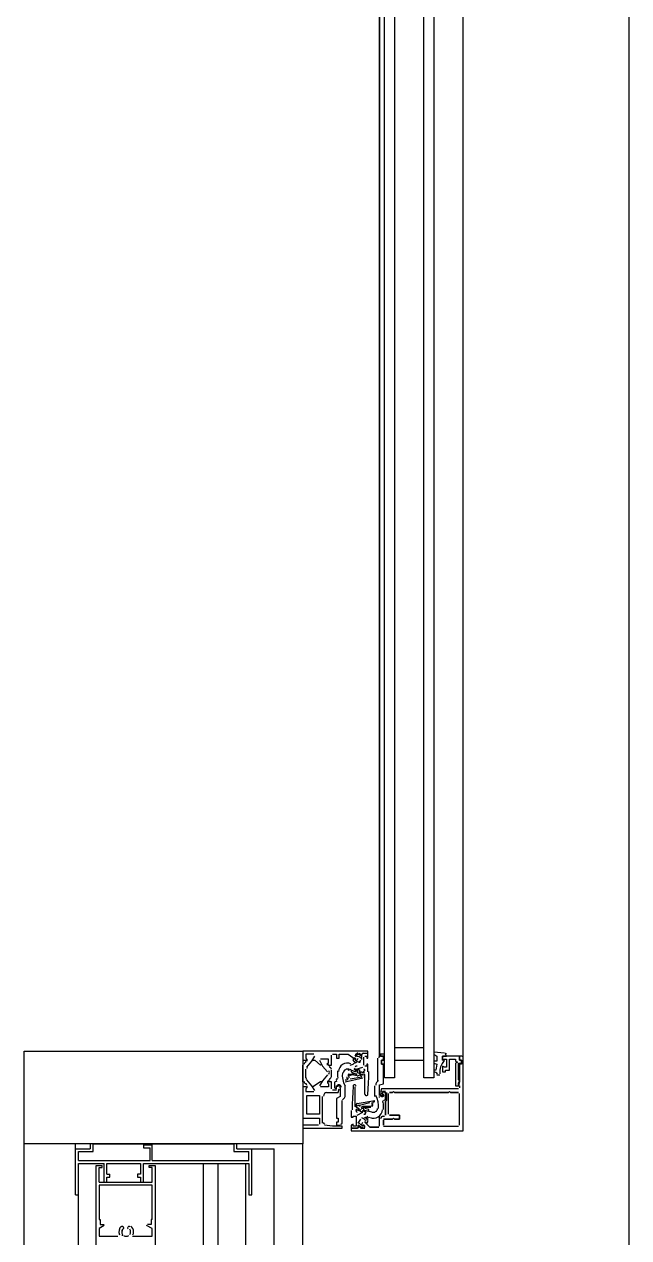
# Model space of a CAD drawing. Header units: millimetres. Extents: x 7649 to 34105, y 3983 to 25377.
# Drawn here: x 8282 to 8607, y 15760 to 16413 of the extents above; entities that cross this region are included whole.
import ezdxf

# ---------------------------------------------------------------- set-up
doc = ezdxf.new("R2010")
doc.units = ezdxf.units.MM

msp = doc.modelspace()

# ---------------------------------------------------------------- linework, layer by layer
at = {"layer": 'GEOMETRY', "color": 7}
for p, q in [((8606.71944, 19536.48056), (8606.71944, 14604.64722)), ((8472.84028, 17024.52639), (8472.84028, 15857.71389)), ((8472.84028, 15857.71389), (8472.84028, 17023.46806)), ((8517.81944, 15856.65556), (8517.81944, 17024.52639)), ((8480.77778, 15862.47639), (8496.65278, 15862.47639)), ((8466.49028, 15860.35972), (8431.56528, 15860.35972)), ((8431.56528, 15860.35972), (8431.56528, 15855.59722)), ((8431.56528, 15855.59722), (8433.15278, 15855.59722)), ((8433.03109, 15855.08103), (8433.25214, 15855.15637)), ((8437.38611, 15858.77222), (8433.15278, 15858.77222)), ((8433.15278, 15858.77222), (8433.15278, 15856.65556)), ((8433.15278, 15856.65556), (8433.68194, 15856.12639)), ((8433.15278, 15855.59722), (8433.68194, 15856.12639)), ((8433.25214, 15855.15637), (8433.43824, 15855.28954)), ((8433.43824, 15855.28954), (8433.57867, 15855.47022)), ((8433.57867, 15855.47022), (8433.66271, 15855.68812)), ((8433.68194, 15856.12639), (8433.68194, 15855.06806)), ((8433.68194, 15851.89306), (8436.32778, 15855.06806)), ((8436.32778, 15855.06806), (8437.91528, 15857.71389)), ((8436.85694, 15855.59722), (8437.91528, 15855.59722)), ((8437.91528, 15855.59722), (8441.09028, 15852.95139)), ((8440.56111, 15855.59722), (8442.14861, 15852.42222)), ((8445.32361, 15856.12639), (8441.09028, 15856.12639)), ((8445.32361, 15854.00972), (8445.32361, 15856.12639)), ((8446.91111, 15852.95139), (8446.91111, 15858.24306)), ((8447.44028, 15858.77222), (8449.55694, 15858.77222)), ((8449.55694, 15858.77222), (8449.55694, 15856.65556)), ((8449.55694, 15856.65556), (8451.14444, 15856.65556)), ((8451.14444, 15856.65556), (8451.14444, 15858.77222)), ((8451.14444, 15858.77222), (8455.90694, 15858.77222)), ((8455.90694, 15858.77222), (8459.61111, 15856.12639)), ((8458.41419, 15855.53862), (8458.83779, 15855.16767)), ((8458.56397, 15855.99509), (8458.5634, 15855.73239)), ((8458.5634, 15855.73239), (8458.64845, 15855.48384)), ((8458.65387, 15856.24944), (8458.56397, 15855.99509)), ((8458.64845, 15855.48384), (8458.8154, 15855.27194)), ((8458.82364, 15856.45909), (8458.65387, 15856.24944)), ((8459.04724, 15856.59697), (8458.82364, 15856.45909)), ((8458.83779, 15855.16767), (8459.27138, 15854.80865)), ((8459.30357, 15856.65447), (8459.04724, 15856.59697)), ((8459.27138, 15854.80865), (8459.71473, 15854.46173)), ((8459.5715, 15856.62301), (8459.30357, 15856.65447)), ((8459.47851, 15856.01225), (8459.91273, 15855.65103)), ((8459.81349, 15856.50377), (8459.5715, 15856.62301)), ((8459.61111, 15858.77222), (8461.72778, 15858.77222)), ((8460.14028, 15857.18472), (8459.61111, 15858.24306)), ((8459.99737, 15856.31616), (8459.81349, 15856.50377)), ((8459.91273, 15855.65103), (8460.35723, 15855.30273)), ((8460.1101, 15856.07888), (8459.99737, 15856.31616)), ((8460.13863, 15855.81062), (8460.1101, 15856.07888)), ((8460.19392, 15858.7947), (8460.14084, 15858.53742)), ((8460.14084, 15858.53742), (8460.17447, 15858.27689)), ((8460.17447, 15858.27689), (8460.29568, 15858.03588)), ((8460.33286, 15859.02594), (8460.19392, 15858.7947)), ((8460.29568, 15858.03588), (8460.49049, 15857.84927)), ((8460.54112, 15859.19742), (8460.33286, 15859.02594)), ((8460.35723, 15855.30273), (8460.81172, 15854.96757)), ((8460.49049, 15857.84927), (8460.72968, 15857.74064)), ((8460.78778, 15859.2878), (8460.54112, 15859.19742)), ((8460.66944, 15855.59722), (8461.19861, 15856.65556)), ((8460.72968, 15857.74064), (8460.99121, 15857.71587)), ((8461.05043, 15859.29289), (8460.78778, 15859.2878)), ((8460.81172, 15854.96757), (8461.27592, 15854.64578)), ((8461.36773, 15857.59438), (8460.89207, 15857.87146)), ((8461.57174, 15858.70229), (8460.97311, 15859.03358)), ((8460.99121, 15857.71587), (8461.25304, 15857.78082)), ((8461.30666, 15859.20849), (8461.05043, 15859.29289)), ((8461.8352, 15857.30392), (8461.36773, 15857.59438)), ((8462.15874, 15858.35119), (8461.57174, 15858.70229)), ((8461.71492, 15859.31063), (8462.0045, 15859.12325)), ((8461.72778, 15854.53889), (8462.78611, 15855.59722)), ((8462.29421, 15857.00026), (8461.8352, 15857.30392)), ((8462.0045, 15859.12325), (8462.2954, 15858.93791)), ((8462.73362, 15857.98058), (8462.15874, 15858.35119)), ((8462.74447, 15856.68358), (8462.29421, 15857.00026)), ((8462.2954, 15858.93791), (8462.5876, 15858.75463)), ((8462.41763, 15854.6622), (8462.64254, 15854.87733)), ((8462.5876, 15858.75463), (8462.88108, 15858.57341)), ((8463.2959, 15857.59077), (8462.73362, 15857.98058)), ((8462.78611, 15858.24306), (8463.84444, 15859.30139)), ((8463.19914, 15856.80472), (8462.98737, 15857.03365)), ((8463.17171, 15855.93567), (8463.29711, 15856.22121)), ((8463.30432, 15856.5224), (8463.19914, 15856.80472)), ((8463.29711, 15856.22121), (8463.30432, 15856.5224)), ((8463.37765, 15858.8166), (8463.31528, 15858.50764)), ((8463.31528, 15857.18472), (8463.31528, 15858.24306)), ((8463.54776, 15859.06891), (8463.37765, 15858.8166)), ((8463.80006, 15859.23901), (8463.54776, 15859.06891)), ((8464.10903, 15859.30139), (8463.80006, 15859.23901)), ((8463.84444, 15859.30139), (8466.49028, 15859.30139)), ((8463.84444, 15859.30139), (8466.49028, 15859.30139)), ((8464.37361, 15852.95139), (8464.37361, 15857.18472)), ((8464.90278, 15857.71389), (8465.96111, 15857.71389)), ((8465.96111, 15857.71389), (8465.96111, 15856.65556)), ((8465.96111, 15856.65556), (8466.49028, 15856.65556)), ((8466.49028, 15859.30139), (8466.49028, 15860.35972)), ((8466.49028, 15856.65556), (8466.49028, 15859.30139)), ((8471.78194, 15844.48472), (8471.78194, 15856.65556)), ((8472.37349, 15857.2291), (8472.31111, 15856.92014)), ((8472.54359, 15857.48141), (8472.37349, 15857.2291)), ((8472.7959, 15857.65151), (8472.54359, 15857.48141)), ((8473.10486, 15857.71389), (8472.7959, 15857.65151)), ((8474.95694, 15857.71389), (8472.84028, 15857.71389)), ((8475.48611, 15858.77222), (8473.36944, 15858.77222)), ((8473.36944, 15858.77222), (8473.36944, 15857.71389)), ((8473.36944, 15857.71389), (8474.95694, 15857.71389)), ((8474.95694, 15855.59722), (8473.89861, 15855.59722)), ((8473.89861, 15855.59722), (8473.89861, 15853.48056)), ((8473.89861, 15853.48056), (8473.89861, 15855.59722)), ((8473.89861, 15855.59722), (8474.95694, 15855.59722)), ((8474.95694, 15857.71389), (8474.95694, 15855.59722)), ((8474.95694, 15855.59722), (8474.95694, 15857.71389)), ((8475.48611, 15846.60139), (8475.48611, 15858.77222)), ((8480.77778, 15855.59722), (8496.65278, 15855.59722)), ((8507.76528, 15859.30139), (8501.94444, 15859.83056)), ((8501.94444, 15859.83056), (8501.94444, 15858.77222)), ((8501.94444, 15858.77222), (8503.53194, 15857.71389)), ((8503.53194, 15855.06806), (8501.94444, 15855.06806)), ((8501.94444, 15855.06806), (8501.94444, 15854.00972)), ((8503.53194, 15857.71389), (8503.53194, 15855.06806)), ((8507.59001, 15855.37899), (8506.35198, 15853.83631)), ((8506.70694, 15855.59722), (8506.70694, 15857.71389)), ((8506.70694, 15857.71389), (8508.82361, 15857.71389)), ((8515.70278, 15857.71389), (8506.70694, 15857.71389)), ((8506.70694, 15857.71389), (8506.70694, 15855.59722)), ((8507.23611, 15856.12639), (8506.70694, 15855.59722)), ((8506.70694, 15855.59722), (8507.76528, 15856.12639)), ((8507.76528, 15855.06806), (8507.23611, 15856.12639)), ((8507.76528, 15856.12639), (8508.82361, 15856.12639)), ((8508.2963, 15859.25535), (8508.09902, 15859.29837)), ((8508.82361, 15857.71389), (8508.29444, 15858.77222)), ((8508.47375, 15859.16567), (8508.2963, 15859.25535)), ((8508.62337, 15859.03472), (8508.47375, 15859.16567)), ((8508.73714, 15858.86791), (8508.62337, 15859.03472)), ((8508.82361, 15856.12639), (8508.82361, 15851.89306)), ((8510.41111, 15850.30556), (8510.41111, 15856.12639)), ((8510.41111, 15856.12639), (8513.58611, 15856.12639)), ((8513.58611, 15856.12639), (8513.58611, 15855.06806)), ((8513.58611, 15855.06806), (8514.64444, 15854.53889)), ((8515.70278, 15855.59722), (8515.70278, 15857.71389)), ((8516.76111, 15857.71389), (8515.70278, 15857.71389)), ((8515.70278, 15857.71389), (8515.70278, 15855.59722)), ((8516.76111, 15855.59722), (8515.70278, 15855.59722)), ((8515.70278, 15855.59722), (8516.76111, 15855.59722)), ((8516.76111, 15854.00972), (8516.76111, 15855.59722)), ((8516.76111, 15855.59722), (8516.76111, 15853.48056)), ((8517.33466, 15857.65151), (8517.02569, 15857.71389)), ((8517.58696, 15857.48141), (8517.33466, 15857.65151)), ((8517.75707, 15857.2291), (8517.58696, 15857.48141)), ((8517.81944, 15856.92014), (8517.75707, 15857.2291)), ((8517.81944, 15817.49722), (8517.81944, 15856.65556)), ((8431.56528, 15843.95556), (8431.56528, 15852.95139)), ((8432.17558, 15853.67261), (8432.09444, 15853.21597)), ((8432.4012, 15854.06304), (8432.17558, 15853.67261)), ((8432.74463, 15854.35526), (8432.4012, 15854.06304)), ((8433.1792, 15854.51728), (8432.74463, 15854.35526)), ((8433.15278, 15846.07222), (8433.15278, 15850.83472)), ((8433.70219, 15851.32989), (8433.68194, 15851.09931)), ((8433.76173, 15851.55178), (8433.70219, 15851.32989)), ((8433.85876, 15851.76003), (8433.76173, 15851.55178)), ((8433.99146, 15851.94968), (8433.85876, 15851.76003)), ((8441.09028, 15852.95139), (8441.61944, 15853.48056)), ((8442.14861, 15852.42222), (8444.79444, 15849.24722)), ((8444.79444, 15854.00972), (8445.32361, 15852.95139)), ((8444.79444, 15852.95139), (8444.79444, 15854.00972)), ((8444.79444, 15854.00972), (8445.32361, 15854.00972)), ((8445.32361, 15852.95139), (8446.91111, 15852.95139)), ((8445.32791, 15853.13348), (8445.39564, 15852.88543)), ((8445.39564, 15852.88543), (8445.53494, 15852.67669)), ((8445.53494, 15852.67669), (8445.73236, 15852.52178)), ((8445.7754, 15849.42895), (8445.54326, 15849.83302)), ((8445.54326, 15848.13226), (8445.7754, 15848.53633)), ((8445.73236, 15852.52178), (8445.97447, 15852.43519)), ((8445.85278, 15848.98264), (8445.7754, 15849.42895)), ((8445.7754, 15848.53633), (8445.85278, 15848.98264)), ((8446.26092, 15851.70943), (8445.82635, 15851.87144)), ((8446.60436, 15851.41721), (8446.26092, 15851.70943)), ((8446.82998, 15851.02678), (8446.60436, 15851.41721)), ((8446.91111, 15850.57014), (8446.82998, 15851.02678)), ((8446.91111, 15846.60139), (8446.91111, 15850.30556)), ((8450.15209, 15849.86261), (8450.09246, 15848.89101)), ((8450.09246, 15848.89101), (8450.0956, 15847.9186)), ((8450.87569, 15850.57979), (8450.63727, 15849.45235)), ((8451.35704, 15851.61086), (8450.87569, 15850.57979)), ((8452.05787, 15852.50733), (8451.35704, 15851.61086)), ((8452.95472, 15853.23095), (8452.05787, 15852.50733)), ((8452.81238, 15848.71375), (8452.74271, 15846.91156)), ((8453.99274, 15853.73141), (8452.95472, 15853.23095)), ((8453.40382, 15849.26551), (8453.27877, 15848.74292)), ((8453.63933, 15849.7412), (8453.40382, 15849.26551)), ((8453.97433, 15850.15292), (8453.63933, 15849.7412)), ((8454.39785, 15850.48363), (8453.97433, 15850.15292)), ((8455.103, 15853.9807), (8453.99274, 15853.73141)), ((8454.88472, 15850.711), (8454.39785, 15850.48363)), ((8455.40362, 15850.82272), (8454.88472, 15850.711)), ((8456.24088, 15853.97402), (8455.103, 15853.9807)), ((8455.93438, 15850.81677), (8455.40362, 15850.82272)), ((8455.90694, 15850.30556), (8457.49444, 15850.83472)), ((8456.45682, 15850.69111), (8455.93438, 15850.81677)), ((8457.36178, 15853.70653), (8456.24088, 15853.97402)), ((8456.96528, 15852.95139), (8458.55278, 15853.48056)), ((8459.61111, 15849.24722), (8457.49444, 15850.30556)), ((8457.49444, 15850.30556), (8457.49444, 15849.24722)), ((8457.49444, 15849.24722), (8459.61111, 15848.18889)), ((8458.98543, 15853.7949), (8458.59577, 15853.50639)), ((8459.40265, 15854.03915), (8458.98543, 15853.7949)), ((8459.08194, 15850.83472), (8459.61111, 15851.36389)), ((8459.61111, 15851.36389), (8459.08194, 15850.83472)), ((8460.14028, 15850.30556), (8459.08194, 15850.83472)), ((8459.08194, 15850.83472), (8460.14028, 15850.30556)), ((8459.84366, 15854.23721), (8459.40265, 15854.03915)), ((8459.42321, 15848.26868), (8459.69622, 15848.20111)), ((8459.61111, 15849.24722), (8460.14028, 15850.30556)), ((8460.14028, 15850.30556), (8459.61111, 15849.24722)), ((8459.82327, 15852.16895), (8459.65898, 15851.89996)), ((8459.71473, 15854.46173), (8460.16759, 15854.12714)), ((8460.06942, 15852.34786), (8459.82327, 15852.16895)), ((8460.30474, 15854.38715), (8459.84366, 15854.23721)), ((8459.97428, 15848.19257), (8460.24798, 15848.24234)), ((8460.36468, 15852.42141), (8460.06942, 15852.34786)), ((8460.14028, 15850.83472), (8463.84444, 15851.89306)), ((8460.24798, 15848.24234), (8460.50791, 15848.34973)), ((8460.67635, 15852.37435), (8460.36468, 15852.42141)), ((8460.66944, 15849.77639), (8461.19861, 15850.83472)), ((8460.71732, 15849.78329), (8460.67026, 15849.47163)), ((8460.67026, 15849.47163), (8460.74381, 15849.17636)), ((8460.74381, 15849.17636), (8460.92271, 15848.93022)), ((8460.92271, 15848.93022), (8461.19171, 15848.76593)), ((8461.19171, 15848.76593), (8461.50337, 15848.71887)), ((8461.19861, 15850.83472), (8462.25694, 15850.30556)), ((8461.50337, 15848.71887), (8461.79864, 15848.79242)), ((8461.54973, 15854.67376), (8461.83702, 15854.55404)), ((8462.25694, 15850.30556), (8461.72778, 15849.24722)), ((8461.79864, 15848.79242), (8462.04478, 15848.97132)), ((8461.83702, 15854.55404), (8462.13772, 15854.55231)), ((8462.04478, 15848.97132), (8462.20907, 15849.24032)), ((8462.13772, 15854.55231), (8462.41763, 15854.6622)), ((8462.78611, 15849.24722), (8462.25694, 15848.18889)), ((8462.25694, 15848.18889), (8462.78611, 15849.24722)), ((8464.37361, 15848.71806), (8462.78611, 15849.24722)), ((8462.78611, 15849.24722), (8464.37361, 15848.71806)), ((8464.37361, 15849.77639), (8464.37361, 15848.71806)), ((8464.37361, 15848.71806), (8464.37361, 15849.77639)), ((8464.64951, 15850.62256), (8464.38052, 15850.78685)), ((8464.82841, 15850.37642), (8464.64951, 15850.62256)), ((8464.90197, 15850.08115), (8464.82841, 15850.37642)), ((8464.8549, 15849.76948), (8464.90197, 15850.08115)), ((8465.96111, 15852.42222), (8464.90278, 15852.42222)), ((8466.49028, 15853.48056), (8465.96111, 15853.48056)), ((8465.96111, 15853.48056), (8465.96111, 15852.42222)), ((8466.49028, 15849.24722), (8466.49028, 15853.48056)), ((8466.98272, 15846.39803), (8467.01944, 15849.51181)), ((8473.89861, 15853.48056), (8474.95694, 15853.48056)), ((8474.95694, 15853.48056), (8473.89861, 15853.48056)), ((8474.95694, 15853.48056), (8474.95694, 15846.60139)), ((8474.95694, 15842.89722), (8474.95694, 15853.48056)), ((8501.94444, 15854.00972), (8503.53194, 15853.48056)), ((8503.00278, 15850.30556), (8501.94444, 15850.30556)), ((8501.94444, 15850.30556), (8501.94444, 15848.71806)), ((8502.56718, 15849.10868), (8501.99677, 15849.22992)), ((8503.09701, 15848.8789), (8502.56718, 15849.10868)), ((8503.53194, 15853.48056), (8503.00278, 15850.30556)), ((8503.57104, 15848.54905), (8503.09701, 15848.8789)), ((8503.97411, 15848.12761), (8503.57104, 15848.54905)), ((8505.52801, 15852.06822), (8505.14464, 15850.1556)), ((8505.14464, 15850.1556), (8505.2284, 15848.17934)), ((8506.35198, 15853.83631), (8505.52801, 15852.06822)), ((8507.76528, 15851.89306), (8506.70694, 15852.42222)), ((8506.70694, 15852.42222), (8506.70694, 15849.24722)), ((8506.70694, 15849.24722), (8508.29444, 15849.24722)), ((8508.82361, 15851.89306), (8507.76528, 15851.89306)), ((8508.29444, 15849.24722), (8508.29444, 15850.30556)), ((8508.29444, 15850.30556), (8510.41111, 15850.30556)), ((8514.64444, 15854.53889), (8513.58611, 15854.00972)), ((8513.58611, 15854.00972), (8513.58611, 15841.83889)), ((8515.17361, 15845.01389), (8515.17361, 15854.00972)), ((8515.17361, 15854.00972), (8516.76111, 15854.00972)), ((8516.76111, 15853.48056), (8515.70278, 15853.48056)), ((8515.70278, 15853.48056), (8515.70278, 15843.95556)), ((8432.09444, 15844.22014), (8432.17558, 15843.7635)), ((8432.17558, 15843.7635), (8432.4012, 15843.37307)), ((8432.4012, 15843.37307), (8432.74463, 15843.08085)), ((8432.74463, 15843.08085), (8433.1792, 15842.91883)), ((8433.24566, 15842.8122), (8433.03109, 15842.88425)), ((8433.15278, 15846.33681), (8433.18112, 15846.01399)), ((8433.18112, 15846.01399), (8433.26448, 15845.70334)), ((8433.42797, 15842.68543), (8433.24566, 15842.8122)), ((8433.26448, 15845.70334), (8433.40032, 15845.41179)), ((8433.40032, 15845.41179), (8433.58611, 15845.14628)), ((8433.56808, 15842.51315), (8433.42797, 15842.68543)), ((8433.65604, 15842.30459), (8433.56808, 15842.51315)), ((8436.32778, 15841.83889), (8433.68194, 15845.01389)), ((8433.68194, 15841.83889), (8433.68194, 15840.78056)), ((8437.91528, 15839.19306), (8436.32778, 15841.83889)), ((8441.09028, 15843.95556), (8436.85694, 15841.30972)), ((8442.14861, 15844.48472), (8440.56111, 15841.83889)), ((8441.61944, 15843.95556), (8441.09028, 15843.95556)), ((8444.79444, 15847.65972), (8442.14861, 15844.48472)), ((8444.79444, 15844.48472), (8444.79444, 15843.42639)), ((8445.32361, 15843.95556), (8444.79444, 15843.42639)), ((8444.79444, 15843.42639), (8445.32361, 15842.89722)), ((8446.91111, 15843.95556), (8445.32361, 15843.95556)), ((8445.32361, 15842.89722), (8445.32361, 15841.30972)), ((8445.40281, 15844.56588), (8445.33059, 15844.32515)), ((8445.5427, 15844.76768), (8445.40281, 15844.56588)), ((8445.7375, 15844.91716), (8445.5427, 15844.76768)), ((8445.97447, 15845.00092), (8445.7375, 15844.91716)), ((8445.82635, 15845.56467), (8446.26092, 15845.72668)), ((8446.26092, 15845.72668), (8446.60436, 15846.0189)), ((8446.60436, 15846.0189), (8446.82998, 15846.40933)), ((8446.82998, 15846.40933), (8446.91111, 15846.86597)), ((8446.91111, 15840.25139), (8446.91111, 15843.95556)), ((8448.49861, 15843.95556), (8448.49861, 15840.78056)), ((8448.93255, 15843.8804), (8448.6823, 15843.69117)), ((8449.19843, 15844.04573), (8448.93255, 15843.8804)), ((8449.47825, 15844.18619), (8449.19843, 15844.04573)), ((8449.77029, 15844.30084), (8449.47825, 15844.18619)), ((8449.54841, 15845.05632), (8449.79479, 15845.19301)), ((8449.55694, 15840.25139), (8449.55694, 15841.83889)), ((8449.79479, 15845.19301), (8449.97361, 15845.40029)), ((8450.0915, 15842.1076), (8449.79746, 15841.80574)), ((8449.97361, 15845.40029), (8450.07158, 15845.65592)), ((8450.07158, 15845.65592), (8450.0754, 15845.93764)), ((8450.4562, 15842.29838), (8450.0915, 15842.1076)), ((8450.0956, 15847.9186), (8450.1614, 15846.94842)), ((8450.1614, 15846.94842), (8450.28975, 15845.98349)), ((8450.41312, 15841.68716), (8450.2445, 15841.52097)), ((8450.62321, 15841.7963), (8450.41312, 15841.68716)), ((8450.86185, 15842.36802), (8450.4562, 15842.29838)), ((8450.86142, 15841.83868), (8450.62321, 15841.7963)), ((8451.10134, 15841.80741), (8450.86142, 15841.83868)), ((8451.27873, 15842.30649), (8450.86185, 15842.36802)), ((8451.31628, 15841.70815), (8451.10134, 15841.80741)), ((8451.65519, 15842.11715), (8451.27873, 15842.30649)), ((8451.49244, 15841.54997), (8451.31628, 15841.70815)), ((8451.94705, 15841.82695), (8451.65519, 15842.11715)), ((8452.13576, 15841.46117), (8451.94705, 15841.82695)), ((8452.74271, 15846.91156), (8452.97007, 15845.13468)), ((8452.97007, 15845.13468), (8453.48673, 15843.41943)), ((8453.48673, 15843.41943), (8454.28493, 15841.80214)), ((8454.31944, 15843.95556), (8463.84444, 15846.07222)), ((8454.31944, 15845.01389), (8455.37778, 15845.01389)), ((8454.31944, 15836.54722), (8454.31944, 15841.83889)), ((8455.27804, 15845.03119), (8455.56731, 15845.15638)), ((8455.37778, 15845.54306), (8455.37778, 15846.60139)), ((8455.56731, 15845.15638), (8455.77878, 15845.37517)), ((8455.77878, 15845.37517), (8455.89279, 15845.6573)), ((8455.89279, 15845.6573), (8455.88964, 15845.97248)), ((8455.92311, 15847.55452), (8455.90694, 15847.3932)), ((8455.90694, 15847.3932), (8455.92425, 15847.2303)), ((8455.97172, 15847.7092), (8455.92311, 15847.55452)), ((8456.05171, 15847.85215), (8455.97172, 15847.7092)), ((8456.15935, 15847.97565), (8456.05171, 15847.85215)), ((8456.2886, 15848.07353), (8456.15935, 15847.97565)), ((8456.33598, 15846.72281), (8456.19002, 15846.91136)), ((8456.43504, 15848.14312), (8456.2886, 15848.07353)), ((8456.41823, 15846.50433), (8456.33598, 15846.72281)), ((8456.37828, 15846.03939), (8456.43345, 15846.27136)), ((8456.43345, 15846.27136), (8456.41823, 15846.50433)), ((8456.59425, 15848.18172), (8456.43504, 15848.14312)), ((8458.55278, 15848.18889), (8456.43611, 15847.65972)), ((8458.02361, 15847.65972), (8456.43611, 15847.13056)), ((8456.96528, 15845.54306), (8463.31528, 15846.60139)), ((8460.66944, 15847.13056), (8458.02361, 15847.65972)), ((8459.61111, 15848.18889), (8458.55278, 15848.18889)), ((8458.64312, 15841.94245), (8458.55635, 15841.64953)), ((8458.8266, 15842.17407), (8458.64312, 15841.94245)), ((8459.08192, 15842.32283), (8458.8266, 15842.17407)), ((8459.38418, 15842.36716), (8459.08192, 15842.32283)), ((8459.68089, 15842.29438), (8459.38418, 15842.36716)), ((8460.66944, 15847.65972), (8459.61111, 15848.18889)), ((8459.92095, 15842.1221), (8459.68089, 15842.29438)), ((8459.69622, 15848.20111), (8459.97428, 15848.19257)), ((8460.08166, 15841.87413), (8459.92095, 15842.1221)), ((8460.14028, 15841.57431), (8460.08166, 15841.87413)), ((8460.70473, 15847.14951), (8461.07662, 15847.22727)), ((8461.07662, 15847.22727), (8461.42927, 15847.36217)), ((8461.42927, 15847.36217), (8461.75616, 15847.5511)), ((8461.75616, 15847.5511), (8462.05079, 15847.79098)), ((8462.25694, 15848.18889), (8464.37361, 15847.65972)), ((8462.25694, 15847.65972), (8463.84444, 15848.18889)), ((8462.30479, 15847.65289), (8462.38659, 15847.48955)), ((8462.38659, 15847.48955), (8462.50189, 15847.35085)), ((8462.50189, 15847.35085), (8462.64551, 15847.24175)), ((8462.64551, 15847.24175), (8462.81228, 15847.16721)), ((8462.81228, 15847.16721), (8462.99168, 15847.13274)), ((8462.99168, 15847.13274), (8463.1719, 15847.13986)), ((8463.1719, 15847.13986), (8463.34587, 15847.18747)), ((8463.34587, 15847.18747), (8463.5065, 15847.27447)), ((8464.27387, 15846.61869), (8464.5145, 15846.71269)), ((8464.5944, 15848.02325), (8464.38052, 15848.14102)), ((8464.60569, 15848.01438), (8464.38052, 15848.14102)), ((8464.5145, 15846.71269), (8464.70798, 15846.87428)), ((8464.75923, 15847.85041), (8464.5944, 15848.02325)), ((8464.77475, 15847.8274), (8464.60569, 15848.01438)), ((8464.70798, 15846.87428), (8464.84115, 15847.08832)), ((8464.86527, 15847.63641), (8464.75923, 15847.85041)), ((8464.87678, 15847.59689), (8464.77475, 15847.8274)), ((8464.84115, 15847.08832), (8464.90084, 15847.33967)), ((8464.90278, 15847.39514), (8464.86527, 15847.63641)), ((8464.90084, 15847.33967), (8464.87678, 15847.59689)), ((8464.90278, 15837.07639), (8464.90278, 15847.13056)), ((8466.68912, 15840.17825), (8466.87259, 15843.28641)), ((8466.87259, 15843.28641), (8466.98272, 15846.39803)), ((8470.19444, 15836.01806), (8470.19444, 15841.83889)), ((8470.8281, 15842.8766), (8470.72361, 15842.10347)), ((8471.12755, 15843.5827), (8470.8281, 15842.8766)), ((8471.60094, 15844.18615), (8471.12755, 15843.5827)), ((8472.22725, 15844.65131), (8471.60094, 15844.18615)), ((8472.84028, 15842.36806), (8474.95694, 15842.89722)), ((8472.84028, 15837.07639), (8472.84028, 15842.36806)), ((8472.84028, 15836.54722), (8472.84028, 15842.36806)), ((8474.95694, 15846.60139), (8475.48611, 15846.60139)), ((8503.53194, 15847.65972), (8505.11944, 15847.65972)), ((8513.58611, 15841.83889), (8515.17361, 15841.83889)), ((8515.70278, 15844.48472), (8515.17361, 15845.01389)), ((8515.17361, 15843.42639), (8515.70278, 15844.48472)), ((8515.70278, 15843.95556), (8515.17361, 15841.83889)), ((8515.17361, 15841.83889), (8515.17361, 15843.42639)), ((8515.17361, 15841.83889), (8515.70278, 15841.83889)), ((8515.70278, 15841.83889), (8515.70278, 15840.78056)), ((8433.15278, 15841.30972), (8431.56528, 15841.30972)), ((8431.56528, 15841.30972), (8431.56528, 15824.37639)), ((8433.68194, 15840.78056), (8433.15278, 15841.30972)), ((8433.68194, 15840.78056), (8433.15278, 15840.25139)), ((8433.15278, 15840.25139), (8433.15278, 15838.66389)), ((8433.15278, 15838.66389), (8437.38611, 15838.66389)), ((8445.32361, 15841.30972), (8441.09028, 15841.30972)), ((8442.14861, 15821.73056), (8442.14861, 15836.01806)), ((8442.82332, 15837.00355), (8442.67778, 15836.28264)), ((8443.22024, 15837.59226), (8442.82332, 15837.00355)), ((8443.80895, 15837.98918), (8443.22024, 15837.59226)), ((8444.52986, 15838.13472), (8443.80895, 15837.98918)), ((8444.26528, 15838.13472), (8450.61528, 15838.13472)), ((8447.44028, 15839.72222), (8449.55694, 15839.72222)), ((8448.49861, 15840.78056), (8449.55694, 15840.25139)), ((8451.67361, 15836.01806), (8449.55694, 15834.95972)), ((8450.2445, 15841.52097), (8450.13071, 15841.30745)), ((8450.61528, 15838.13472), (8451.14444, 15840.25139)), ((8451.41701, 15840.46075), (8451.56814, 15840.6497)), ((8451.61602, 15841.34196), (8451.49244, 15841.54997)), ((8451.56814, 15840.6497), (8451.65411, 15840.87029)), ((8451.67129, 15841.10641), (8451.61602, 15841.34196)), ((8451.65411, 15840.87029), (8451.67129, 15841.10641)), ((8451.67361, 15840.78056), (8451.67361, 15836.01806)), ((8452.20278, 15841.04514), (8452.13576, 15841.46117)), ((8453.44211, 15834.72913), (8453.9155, 15835.33258)), ((8453.9155, 15835.33258), (8454.21495, 15836.03868)), ((8454.21495, 15836.03868), (8454.31944, 15836.81181)), ((8458.35798, 15838.26467), (8458.17226, 15835.13763)), ((8458.61788, 15841.38686), (8458.35798, 15838.26467)), ((8459.61111, 15830.72639), (8459.61111, 15841.30972)), ((8464.90278, 15837.34097), (8464.96142, 15837.0411)), ((8464.96142, 15837.0411), (8465.12218, 15836.7931)), ((8465.12218, 15836.7931), (8465.36232, 15836.62082)), ((8465.36232, 15836.62082), (8465.6591, 15836.54811)), ((8465.6591, 15836.54811), (8465.96141, 15836.59254)), ((8465.96141, 15836.59254), (8466.21671, 15836.74143)), ((8466.21671, 15836.74143), (8466.40012, 15836.97318)), ((8466.40012, 15836.97318), (8466.48675, 15837.2662)), ((8466.43236, 15837.07486), (8466.68912, 15840.17825)), ((8471.55633, 15834.96668), (8470.75812, 15836.58397)), ((8472.84028, 15837.34097), (8472.9073, 15836.92494)), ((8472.84028, 15835.48889), (8472.84028, 15836.01806)), ((8472.9073, 15836.92494), (8473.09601, 15836.55917)), ((8473.09601, 15836.55917), (8473.38786, 15836.26896)), ((8473.89861, 15840.25139), (8473.36944, 15838.13472)), ((8473.39289, 15837.53245), (8473.37259, 15837.26938)), ((8473.37259, 15837.26938), (8473.44283, 15837.00762)), ((8473.38786, 15836.26896), (8473.76433, 15836.07962)), ((8473.49813, 15837.7744), (8473.39289, 15837.53245)), ((8473.44283, 15837.00762), (8473.5969, 15836.78466)), ((8473.68275, 15837.97281), (8473.49813, 15837.7744)), ((8473.5969, 15836.78466), (8473.81057, 15836.62985)), ((8473.76433, 15836.07962), (8474.18121, 15836.01809)), ((8473.81057, 15836.62985), (8474.06313, 15836.55347)), ((8515.17361, 15840.25139), (8473.89861, 15840.25139)), ((8474.06313, 15836.55347), (8474.33386, 15836.56579)), ((8474.18121, 15836.01809), (8474.58686, 15836.08773)), ((8474.33386, 15836.56579), (8474.58474, 15836.66831)), ((8476.01528, 15838.66389), (8474.42778, 15838.66389)), ((8474.42778, 15838.66389), (8476.01528, 15838.13472)), ((8474.42778, 15837.07639), (8474.42778, 15838.66389)), ((8474.42778, 15838.66389), (8476.01528, 15838.66389)), ((8476.01528, 15838.13472), (8474.42778, 15838.66389)), ((8474.42778, 15838.66389), (8474.42778, 15836.54722)), ((8474.58474, 15836.66831), (8474.78186, 15836.84369)), ((8474.58686, 15836.08773), (8474.95156, 15836.27851)), ((8474.78186, 15836.84369), (8474.91076, 15837.07392)), ((8474.91076, 15837.07392), (8474.95694, 15837.34097)), ((8474.95156, 15836.27851), (8475.24559, 15836.58037)), ((8476.01528, 15834.43056), (8476.01528, 15838.13472)), ((8476.01528, 15834.43056), (8476.01528, 15838.13472)), ((8476.54444, 15833.90139), (8476.54444, 15838.13472)), ((8476.54444, 15838.13472), (8476.54444, 15833.90139)), ((8477.60278, 15826.49306), (8477.60278, 15837.60556)), ((8477.60278, 15826.49306), (8477.60278, 15837.60556)), ((8479.71944, 15838.13472), (8478.13194, 15838.13472)), ((8478.13194, 15838.13472), (8479.71944, 15838.13472)), ((8480.24861, 15838.66389), (8479.71944, 15838.13472)), ((8479.71944, 15838.13472), (8480.24861, 15838.66389)), ((8480.77778, 15838.13472), (8480.24861, 15838.66389)), ((8480.24861, 15838.66389), (8480.77778, 15838.13472)), ((8509.88194, 15838.13472), (8480.77778, 15838.13472)), ((8480.77778, 15838.13472), (8509.88194, 15838.13472)), ((8510.41111, 15838.66389), (8509.88194, 15838.13472)), ((8509.88194, 15838.13472), (8510.41111, 15838.66389)), ((8510.94028, 15838.13472), (8510.41111, 15838.66389)), ((8510.41111, 15838.66389), (8510.94028, 15838.13472)), ((8515.17361, 15838.13472), (8510.94028, 15838.13472)), ((8510.94028, 15838.13472), (8515.17361, 15838.13472)), ((8515.70278, 15820.67222), (8515.70278, 15837.60556)), ((8515.70278, 15820.67222), (8515.70278, 15837.60556)), ((8449.55694, 15834.95972), (8449.55694, 15824.37639)), ((8452.73194, 15821.73056), (8452.73194, 15833.90139)), ((8452.81581, 15834.26396), (8453.44211, 15834.72913)), ((8458.06078, 15832.00707), (8458.02361, 15828.87431)), ((8458.17226, 15835.13763), (8458.06078, 15832.00707)), ((8461.72778, 15829.66806), (8459.61111, 15830.72639)), ((8460.14028, 15830.19722), (8461.72778, 15829.66806)), ((8461.72778, 15828.60972), (8460.14028, 15829.13889)), ((8460.14028, 15829.13889), (8460.14028, 15828.60972)), ((8460.14028, 15828.60972), (8460.14028, 15829.13889)), ((8460.14028, 15829.13889), (8461.72778, 15828.60972)), ((8460.20191, 15831.82696), (8460.14222, 15831.57561)), ((8460.14222, 15831.57561), (8460.16628, 15831.31839)), ((8460.16628, 15831.31839), (8460.2683, 15831.08788)), ((8460.33507, 15832.041), (8460.20191, 15831.82696)), ((8460.2683, 15831.08788), (8460.43736, 15830.90089)), ((8460.52855, 15832.20258), (8460.33507, 15832.041)), ((8460.43736, 15830.90089), (8460.66254, 15830.77426)), ((8460.76919, 15832.29659), (8460.52855, 15832.20258)), ((8460.66944, 15832.31389), (8470.19444, 15833.90139)), ((8461.08407, 15831.15918), (8460.91411, 15831.03499)), ((8461.27729, 15831.23348), (8461.08407, 15831.15918)), ((8461.19861, 15831.25556), (8467.54861, 15832.84306)), ((8461.48315, 15831.25532), (8461.27729, 15831.23348)), ((8461.69102, 15831.22215), (8461.48315, 15831.25532)), ((8461.88288, 15831.13555), (8461.69102, 15831.22215)), ((8461.72778, 15829.66806), (8461.72778, 15828.60972)), ((8461.72778, 15828.60972), (8461.72778, 15829.66806)), ((8462.04281, 15831.00411), (8461.88288, 15831.13555)), ((8462.16334, 15830.8358), (8462.04281, 15831.00411)), ((8462.237, 15830.63861), (8462.16334, 15830.8358)), ((8462.25694, 15828.08056), (8462.78611, 15829.13889)), ((8463.84444, 15830.72639), (8462.78611, 15830.19722)), ((8462.99827, 15829.41479), (8462.83398, 15829.14579)), ((8463.24442, 15829.59369), (8462.99827, 15829.41479)), ((8463.53968, 15829.66724), (8463.24442, 15829.59369)), ((8463.85135, 15829.62018), (8463.53968, 15829.66724)), ((8465.96111, 15830.72639), (8463.84444, 15830.72639)), ((8464.90278, 15830.19722), (8463.84444, 15830.19722)), ((8464.12034, 15829.45589), (8463.85135, 15829.62018)), ((8464.29925, 15829.20975), (8464.12034, 15829.45589)), ((8464.33107, 15830.13541), (8464.15872, 15830.03604)), ((8464.3728, 15828.91448), (8464.29925, 15829.20975)), ((8464.32574, 15828.60282), (8464.3728, 15828.91448)), ((8464.51977, 15830.18834), (8464.33107, 15830.13541)), ((8464.71569, 15830.19344), (8464.51977, 15830.18834)), ((8464.90968, 15830.14935), (8464.71569, 15830.19344)), ((8465.96111, 15830.19722), (8464.90278, 15830.19722)), ((8467.01944, 15829.13889), (8464.90278, 15829.66806)), ((8468.07778, 15830.72639), (8465.96111, 15830.72639)), ((8468.07778, 15830.19722), (8465.96111, 15830.19722)), ((8467.01944, 15828.08056), (8467.01944, 15829.13889)), ((8468.44881, 15830.73356), (8468.60801, 15830.77216)), ((8468.60694, 15831.25556), (8469.13611, 15832.31389)), ((8468.60801, 15830.77216), (8468.75445, 15830.84175)), ((8468.67467, 15832.8993), (8468.6107, 15832.65614)), ((8468.6107, 15832.65614), (8468.62483, 15832.41091)), ((8468.62483, 15832.41091), (8468.71316, 15832.18171)), ((8468.71316, 15832.18171), (8468.87177, 15831.98663)), ((8468.75445, 15830.84175), (8468.88371, 15830.93963)), ((8468.88371, 15830.93963), (8468.99134, 15831.06312)), ((8468.99134, 15831.06312), (8469.07134, 15831.20608)), ((8469.07134, 15831.20608), (8469.11994, 15831.36075)), ((8469.13611, 15831.52208), (8469.11881, 15831.68498)), ((8469.11994, 15831.36075), (8469.13611, 15831.52208)), ((8469.13611, 15833.37222), (8470.19444, 15833.37222)), ((8469.26427, 15833.01094), (8469.15027, 15832.72881)), ((8469.15027, 15832.72881), (8469.15341, 15832.41363)), ((8469.47575, 15833.22974), (8469.26427, 15833.01094)), ((8469.76502, 15833.35492), (8469.47575, 15833.22974)), ((8471.06872, 15828.23319), (8471.40372, 15828.64491)), ((8471.40372, 15828.64491), (8471.63923, 15829.1206)), ((8472.07298, 15833.25143), (8471.55633, 15834.96668)), ((8471.63923, 15829.1206), (8471.76429, 15829.64319)), ((8472.30034, 15831.47455), (8472.07298, 15833.25143)), ((8472.23067, 15829.67236), (8472.30034, 15831.47455)), ((8474.16737, 15827.80632), (8474.40579, 15828.93376)), ((8474.16737, 15827.80632), (8474.40579, 15828.93376)), ((8474.4423, 15833.25936), (8474.43849, 15832.97764)), ((8474.4423, 15833.25936), (8474.43849, 15832.97764)), ((8474.54028, 15833.51499), (8474.4423, 15833.25936)), ((8474.54028, 15833.51499), (8474.4423, 15833.25936)), ((8474.7191, 15833.72227), (8474.54028, 15833.51499)), ((8474.7191, 15833.72227), (8474.54028, 15833.51499)), ((8474.96547, 15833.85896), (8474.7191, 15833.72227)), ((8474.96547, 15833.85896), (8474.7191, 15833.72227)), ((8474.88166, 15831.96686), (8474.75331, 15832.93179)), ((8474.88166, 15831.96686), (8474.75331, 15832.93179)), ((8474.94746, 15830.99668), (8474.88166, 15831.96686)), ((8474.94746, 15830.99668), (8474.88166, 15831.96686)), ((8474.89097, 15829.05267), (8474.9506, 15830.02427)), ((8474.89097, 15829.05267), (8474.9506, 15830.02427)), ((8474.9506, 15830.02427), (8474.94746, 15830.99668)), ((8474.9506, 15830.02427), (8474.94746, 15830.99668)), ((8475.27277, 15834.08527), (8475.56481, 15834.19992)), ((8475.27277, 15834.08527), (8475.56481, 15834.19992)), ((8475.56481, 15834.19992), (8475.84463, 15834.34038)), ((8475.56481, 15834.19992), (8475.84463, 15834.34038)), ((8475.84463, 15834.34038), (8476.11051, 15834.50571)), ((8475.84463, 15834.34038), (8476.11051, 15834.50571)), ((8476.01528, 15833.37222), (8476.54444, 15833.90139)), ((8476.54444, 15833.90139), (8476.01528, 15833.37222)), ((8476.01528, 15825.96389), (8476.01528, 15833.37222)), ((8476.01528, 15833.37222), (8476.01528, 15825.96389)), ((8476.11051, 15834.50571), (8476.36075, 15834.69494)), ((8476.11051, 15834.50571), (8476.36075, 15834.69494)), ((8431.56528, 15824.37639), (8440.56111, 15824.37639)), ((8440.56111, 15824.37639), (8440.56111, 15821.20139)), ((8449.55694, 15824.37639), (8450.61528, 15824.37639)), ((8450.61528, 15822.25972), (8449.55694, 15822.25972)), ((8449.55694, 15822.25972), (8449.55694, 15820.67222)), ((8450.61528, 15824.37639), (8450.61528, 15822.25972)), ((8457.49444, 15828.60972), (8457.49444, 15824.90556)), ((8457.49444, 15824.90556), (8458.55278, 15824.90556)), ((8458.55278, 15824.90556), (8458.55278, 15825.43472)), ((8458.55278, 15825.43472), (8460.14028, 15825.43472)), ((8460.14028, 15825.43472), (8460.14028, 15820.14306)), ((8460.18815, 15828.61663), (8460.14109, 15828.30496)), ((8460.18815, 15828.61663), (8460.14109, 15828.30496)), ((8460.14109, 15828.30496), (8460.21464, 15828.00969)), ((8460.14109, 15828.30496), (8460.21464, 15828.00969)), ((8460.21464, 15828.00969), (8460.39355, 15827.76355)), ((8460.21464, 15828.00969), (8460.39355, 15827.76355)), ((8460.39355, 15827.76355), (8460.66254, 15827.59926)), ((8460.39355, 15827.76355), (8460.66254, 15827.59926)), ((8460.66944, 15825.96389), (8463.84444, 15827.55139)), ((8460.66944, 15825.96389), (8463.84444, 15827.55139)), ((8461.19861, 15821.73056), (8462.78611, 15823.84722)), ((8461.19861, 15821.73056), (8462.78611, 15823.84722)), ((8463.31528, 15827.55139), (8462.25694, 15828.08056)), ((8463.89447, 15824.18322), (8463.30787, 15824.56866)), ((8463.89447, 15824.18322), (8463.30787, 15824.56866)), ((8463.84444, 15828.60972), (8463.31528, 15827.55139)), ((8463.31528, 15821.20139), (8463.84444, 15822.25972)), ((8463.31528, 15821.20139), (8463.84444, 15822.25972)), ((8464.46649, 15823.77686), (8463.89447, 15824.18322)), ((8464.46649, 15823.77686), (8463.89447, 15824.18322)), ((8464.36671, 15826.54093), (8464.67837, 15826.49387)), ((8464.36671, 15826.54093), (8464.67837, 15826.49387)), ((8464.37361, 15828.08056), (8464.90278, 15828.60972)), ((8464.90278, 15828.60972), (8464.37361, 15828.08056)), ((8465.43194, 15827.55139), (8464.37361, 15828.08056)), ((8464.37361, 15828.08056), (8465.43194, 15827.55139)), ((8465.02336, 15823.34999), (8464.46649, 15823.77686)), ((8465.02336, 15823.34999), (8464.46649, 15823.77686)), ((8464.67837, 15826.49387), (8464.97364, 15826.56742)), ((8464.67837, 15826.49387), (8464.97364, 15826.56742)), ((8464.73831, 15824.52813), (8465.19939, 15824.67807)), ((8464.73831, 15824.52813), (8465.19939, 15824.67807)), ((8465.32832, 15824.45354), (8464.87547, 15824.78813)), ((8465.32832, 15824.45354), (8464.87547, 15824.78813)), ((8464.90278, 15828.60972), (8467.01944, 15828.08056)), ((8468.60694, 15827.55139), (8464.90278, 15828.60972)), ((8464.90278, 15826.49306), (8465.43194, 15827.55139)), ((8465.43194, 15827.55139), (8464.90278, 15826.49306)), ((8464.90443, 15822.57549), (8464.93295, 15822.30723)), ((8464.90443, 15822.57549), (8464.93295, 15822.30723)), ((8464.93295, 15822.30723), (8465.04568, 15822.06995)), ((8464.93295, 15822.30723), (8465.04568, 15822.06995)), ((8464.97364, 15826.56742), (8465.21978, 15826.74632)), ((8464.97364, 15826.56742), (8465.21978, 15826.74632)), ((8465.56455, 15822.90302), (8465.02336, 15823.34999)), ((8465.56455, 15822.90302), (8465.02336, 15823.34999)), ((8465.19939, 15824.67807), (8465.64041, 15824.87613)), ((8465.19939, 15824.67807), (8465.64041, 15824.87613)), ((8465.21978, 15826.74632), (8465.38407, 15827.01532)), ((8465.21978, 15826.74632), (8465.38407, 15827.01532)), ((8465.77167, 15824.10663), (8465.32832, 15824.45354)), ((8465.77167, 15824.10663), (8465.32832, 15824.45354)), ((8465.43502, 15822.45453), (8465.46911, 15822.28425)), ((8465.43502, 15822.45453), (8465.46911, 15822.28425)), ((8465.46911, 15822.28425), (8465.53843, 15822.12719)), ((8465.46911, 15822.28425), (8465.53843, 15822.12719)), ((8465.53843, 15822.12719), (8465.63988, 15821.9887)), ((8465.53843, 15822.12719), (8465.63988, 15821.9887)), ((8465.64041, 15824.87613), (8466.05762, 15825.12038)), ((8465.64041, 15824.87613), (8466.05762, 15825.12038)), ((8466.20527, 15823.7476), (8465.77167, 15824.10663)), ((8466.20527, 15823.7476), (8465.77167, 15824.10663)), ((8465.96111, 15824.37639), (8467.54861, 15824.90556)), ((8465.96111, 15824.37639), (8467.54861, 15824.90556)), ((8466.05762, 15825.12038), (8466.44729, 15825.40889)), ((8466.05762, 15825.12038), (8466.44729, 15825.40889)), ((8466.62886, 15823.37666), (8466.20527, 15823.7476)), ((8466.62886, 15823.37666), (8466.20527, 15823.7476)), ((8466.21942, 15821.92702), (8466.38919, 15822.13667)), ((8466.21942, 15821.92702), (8466.38919, 15822.13667)), ((8466.39461, 15822.90227), (8466.22766, 15823.11417)), ((8466.39461, 15822.90227), (8466.22766, 15823.11417)), ((8466.38919, 15822.13667), (8466.47909, 15822.39102)), ((8466.38919, 15822.13667), (8466.47909, 15822.39102)), ((8466.47966, 15822.65372), (8466.39461, 15822.90227)), ((8466.47966, 15822.65372), (8466.39461, 15822.90227)), ((8466.47909, 15822.39102), (8466.47966, 15822.65372)), ((8466.47909, 15822.39102), (8466.47966, 15822.65372)), ((8467.68128, 15824.67958), (8468.80218, 15824.4121)), ((8467.68128, 15824.67958), (8468.80218, 15824.4121)), ((8468.58623, 15827.695), (8469.10867, 15827.56934)), ((8468.80218, 15824.4121), (8469.94006, 15824.40541)), ((8468.80218, 15824.4121), (8469.94006, 15824.40541)), ((8469.10867, 15827.56934), (8469.63944, 15827.56339)), ((8469.63944, 15827.56339), (8470.15834, 15827.67511)), ((8469.94006, 15824.40541), (8471.05031, 15824.6547)), ((8469.94006, 15824.40541), (8471.05031, 15824.6547)), ((8470.15834, 15827.67511), (8470.6452, 15827.90248)), ((8470.6452, 15827.90248), (8471.06872, 15828.23319)), ((8471.05031, 15824.6547), (8472.08834, 15825.15516)), ((8471.05031, 15824.6547), (8472.08834, 15825.15516)), ((8472.08834, 15825.15516), (8472.98519, 15825.87878)), ((8472.08834, 15825.15516), (8472.98519, 15825.87878)), ((8472.84028, 15823.84722), (8472.84028, 15825.43472)), ((8472.84028, 15820.14306), (8472.84028, 15823.84722)), ((8472.84028, 15820.14306), (8472.84028, 15823.84722)), ((8472.98519, 15825.87878), (8473.68602, 15826.77525)), ((8472.98519, 15825.87878), (8473.68602, 15826.77525)), ((8473.47341, 15824.62674), (8473.36944, 15824.11181)), ((8473.47341, 15824.62674), (8473.36944, 15824.11181)), ((8473.75692, 15825.04725), (8473.47341, 15824.62674)), ((8473.75692, 15825.04725), (8473.47341, 15824.62674)), ((8473.68602, 15826.77525), (8474.16737, 15827.80632)), ((8473.68602, 15826.77525), (8474.16737, 15827.80632)), ((8474.17742, 15825.33076), (8473.75692, 15825.04725)), ((8474.17742, 15825.33076), (8473.75692, 15825.04725)), ((8474.69236, 15825.43472), (8474.17742, 15825.33076)), ((8474.69236, 15825.43472), (8474.17742, 15825.33076)), ((8474.42778, 15825.43472), (8475.48611, 15825.43472)), ((8474.42778, 15825.43472), (8475.48611, 15825.43472)), ((8479.71944, 15823.84722), (8474.95694, 15823.84722)), ((8474.95694, 15823.84722), (8479.71944, 15823.84722)), ((8474.95694, 15820.67222), (8474.95694, 15823.31806)), ((8474.95694, 15823.31806), (8474.95694, 15820.67222)), ((8478.13194, 15825.96389), (8483.42361, 15825.96389)), ((8483.42361, 15825.96389), (8478.13194, 15825.96389)), ((8480.24861, 15824.37639), (8479.71944, 15823.84722)), ((8479.71944, 15823.84722), (8480.24861, 15824.37639)), ((8480.77778, 15823.84722), (8480.24861, 15824.37639)), ((8480.24861, 15824.37639), (8480.77778, 15823.84722)), ((8483.42361, 15823.84722), (8480.77778, 15823.84722)), ((8480.77778, 15823.84722), (8483.42361, 15823.84722)), ((8483.42361, 15825.96389), (8483.42361, 15823.84722)), ((8483.42361, 15823.84722), (8483.42361, 15825.96389)), ((8440.03194, 15820.67222), (8431.56528, 15820.67222)), ((8431.56528, 15820.67222), (8431.56528, 15819.08472)), ((8431.56528, 15819.08472), (8452.73194, 15819.08472)), ((8442.67778, 15821.99514), (8442.73223, 15821.70583)), ((8442.73223, 15821.70583), (8442.8824, 15821.46319)), ((8442.8824, 15821.46319), (8443.10851, 15821.28911)), ((8443.10851, 15821.28911), (8443.39077, 15821.20551)), ((8447.44028, 15820.14306), (8443.20694, 15820.67222)), ((8452.73194, 15820.14306), (8447.44028, 15820.14306)), ((8449.55694, 15820.67222), (8451.67361, 15820.67222)), ((8451.93819, 15821.20139), (8452.24716, 15821.26377)), ((8452.24716, 15821.26377), (8452.49946, 15821.43387)), ((8452.49946, 15821.43387), (8452.66957, 15821.68617)), ((8452.66957, 15821.68617), (8452.73194, 15821.99514)), ((8452.73194, 15819.08472), (8452.73194, 15820.14306)), ((8458.55278, 15821.20139), (8457.49444, 15820.67222)), ((8457.49444, 15820.67222), (8457.49444, 15819.08472)), ((8460.66944, 15819.08472), (8457.49444, 15819.08472)), ((8457.49444, 15819.08472), (8457.49444, 15817.49722)), ((8457.49444, 15819.08472), (8460.66944, 15819.08472)), ((8457.49444, 15817.49722), (8517.81944, 15817.49722)), ((8458.55278, 15820.14306), (8458.55278, 15821.20139)), ((8460.14028, 15820.14306), (8458.55278, 15820.14306)), ((8461.72778, 15820.14306), (8460.66944, 15819.08472)), ((8460.93403, 15819.08472), (8461.24299, 15819.1471)), ((8461.19861, 15820.67222), (8461.19861, 15819.61389)), ((8461.19861, 15819.61389), (8461.19861, 15820.67222)), ((8461.19861, 15819.61389), (8461.72778, 15820.14306)), ((8461.21799, 15820.79534), (8461.78027, 15820.40553)), ((8461.21799, 15820.79534), (8461.78027, 15820.40553)), ((8461.24299, 15819.1471), (8461.49529, 15819.31721)), ((8461.28479, 15822.06553), (8461.84762, 15821.64614)), ((8461.28479, 15822.06553), (8461.84762, 15821.64614)), ((8461.49529, 15819.31721), (8461.6654, 15819.56951)), ((8461.6654, 15819.56951), (8461.72778, 15819.87847)), ((8461.72778, 15820.14306), (8462.78611, 15819.08472)), ((8462.78611, 15819.08472), (8461.72778, 15820.14306)), ((8461.78027, 15820.40553), (8462.35515, 15820.03492)), ((8461.78027, 15820.40553), (8462.35515, 15820.03492)), ((8461.84762, 15821.64614), (8462.42511, 15821.24761)), ((8461.84762, 15821.64614), (8462.42511, 15821.24761)), ((8462.35515, 15820.03492), (8462.94215, 15819.68382)), ((8462.35515, 15820.03492), (8462.94215, 15819.68382)), ((8462.42511, 15821.24761), (8463.01671, 15820.87032)), ((8462.42511, 15821.24761), (8463.01671, 15820.87032)), ((8462.78611, 15819.08472), (8464.90278, 15819.08472)), ((8464.90278, 15819.08472), (8462.78611, 15819.08472)), ((8462.94215, 15819.68382), (8463.54078, 15819.35253)), ((8462.94215, 15819.68382), (8463.54078, 15819.35253)), ((8463.01671, 15820.87032), (8463.62182, 15820.51465)), ((8463.01671, 15820.87032), (8463.62182, 15820.51465)), ((8463.7364, 15819.17762), (8463.99263, 15819.09322)), ((8463.7364, 15819.17762), (8463.99263, 15819.09322)), ((8464.05185, 15820.67024), (8463.79001, 15820.60529)), ((8464.05185, 15820.67024), (8463.79001, 15820.60529)), ((8463.84444, 15820.14306), (8464.90278, 15820.67222)), ((8463.84444, 15820.14306), (8464.90278, 15820.67222)), ((8463.99263, 15819.09322), (8464.25528, 15819.09831)), ((8463.99263, 15819.09322), (8464.25528, 15819.09831)), ((8464.31338, 15820.64547), (8464.05185, 15820.67024)), ((8464.31338, 15820.64547), (8464.05185, 15820.67024)), ((8464.25528, 15819.09831), (8464.50194, 15819.18869)), ((8464.25528, 15819.09831), (8464.50194, 15819.18869)), ((8464.55256, 15820.53684), (8464.31338, 15820.64547)), ((8464.55256, 15820.53684), (8464.31338, 15820.64547)), ((8464.50194, 15819.18869), (8464.71019, 15819.36017)), ((8464.50194, 15819.18869), (8464.71019, 15819.36017)), ((8464.74737, 15820.35023), (8464.55256, 15820.53684)), ((8464.74737, 15820.35023), (8464.55256, 15820.53684)), ((8464.71019, 15819.36017), (8464.84914, 15819.59141)), ((8464.71019, 15819.36017), (8464.84914, 15819.59141)), ((8464.86858, 15820.10922), (8464.74737, 15820.35023)), ((8464.86858, 15820.10922), (8464.74737, 15820.35023)), ((8464.84914, 15819.59141), (8464.90222, 15819.84869)), ((8464.84914, 15819.59141), (8464.90222, 15819.84869)), ((8464.90222, 15819.84869), (8464.86858, 15820.10922)), ((8464.90222, 15819.84869), (8464.86858, 15820.10922)), ((8465.04568, 15822.06995), (8465.22957, 15821.88234)), ((8465.04568, 15822.06995), (8465.22957, 15821.88234)), ((8465.22957, 15821.88234), (8465.47156, 15821.7631)), ((8465.22957, 15821.88234), (8465.47156, 15821.7631)), ((8465.43194, 15821.73056), (8467.54861, 15819.61389)), ((8467.54861, 15819.61389), (8465.43194, 15821.73056)), ((8465.47156, 15821.7631), (8465.73949, 15821.73164)), ((8465.47156, 15821.7631), (8465.73949, 15821.73164)), ((8465.63988, 15821.9887), (8465.77039, 15821.87412)), ((8465.63988, 15821.9887), (8465.77039, 15821.87412)), ((8465.73949, 15821.73164), (8465.99581, 15821.78914)), ((8465.73949, 15821.73164), (8465.99581, 15821.78914)), ((8465.99581, 15821.78914), (8466.21942, 15821.92702)), ((8465.99581, 15821.78914), (8466.21942, 15821.92702)), ((8467.54861, 15819.61389), (8472.31111, 15819.61389)), ((8472.31111, 15819.61389), (8467.54861, 15819.61389)), ((8474.95694, 15820.14306), (8515.17361, 15820.14306)), ((8474.95694, 15820.14306), (8515.17361, 15820.14306)), ((8281.81111, 13426.72222), (8281.81111, 15810.61806)), ((8309.32778, 15807.97222), (8309.32778, 15810.61806)), ((8318.85278, 15810.61806), (8317.26528, 15810.61806)), ((8317.26528, 15810.61806), (8317.26528, 15807.97222)), ((8318.85278, 15806.38472), (8318.85278, 15810.61806)), ((8318.85278, 15810.61806), (8394.52361, 15810.61806)), ((8345.84028, 15810.08889), (8345.84028, 15808.50139)), ((8345.84028, 15810.08889), (8350.60278, 15810.08889)), ((8350.60278, 15801.62222), (8350.60278, 15810.08889)), ((8396.11111, 15810.61806), (8394.52361, 15810.61806)), ((8394.52361, 15810.61806), (8394.52361, 15806.38472)), ((8396.11111, 15807.97222), (8396.11111, 15810.61806)), ((8431.56528, 13426.72222), (8431.56528, 15810.61806)), ((8309.32778, 15807.97222), (8317.26528, 15807.97222)), ((8309.32778, 15783.10139), (8309.32778, 15807.97222)), ((8310.91528, 15806.38472), (8318.85278, 15806.38472)), ((8310.91528, 15801.62222), (8310.91528, 15806.38472)), ((8345.84028, 15808.50139), (8349.54444, 15808.50139)), ((8349.54444, 15801.62222), (8349.54444, 15808.50139)), ((8394.52361, 15806.38472), (8402.46111, 15806.38472)), ((8396.11111, 15807.97222), (8404.04861, 15807.97222)), ((8402.46111, 15801.62222), (8402.46111, 15806.38472)), ((8404.04861, 15807.97222), (8416.21944, 15807.97222)), ((8404.04861, 15783.10139), (8404.04861, 15807.97222)), ((8416.21944, 13429.36806), (8416.21944, 15807.97222)), ((8310.91528, 15801.62222), (8349.54444, 15801.62222)), ((8310.91528, 15783.10139), (8310.91528, 15800.03472)), ((8310.91528, 15800.03472), (8324.67361, 15800.03472)), ((8310.91528, 13437.30556), (8310.91528, 15800.03472)), ((8320.44028, 15740.23889), (8320.44028, 15798.97639)), ((8320.44028, 15798.97639), (8323.61528, 15798.97639)), ((8322.02778, 15789.98056), (8322.02778, 15797.91806)), ((8322.02778, 15797.91806), (8323.61528, 15797.91806)), ((8323.61528, 15797.91806), (8323.61528, 15798.97639)), ((8324.67361, 15789.98056), (8324.67361, 15800.03472)), ((8326.26111, 15794.21389), (8326.26111, 15800.03472)), ((8326.26111, 15800.03472), (8344.25278, 15800.03472)), ((8344.25278, 15800.03472), (8344.25278, 15794.21389)), ((8345.84028, 15800.03472), (8402.46111, 15800.03472)), ((8345.84028, 15789.98056), (8345.84028, 15800.03472)), ((8349.01528, 15798.97639), (8352.19028, 15798.97639)), ((8349.01528, 15797.91806), (8349.01528, 15798.97639)), ((8350.60278, 15797.91806), (8349.01528, 15797.91806)), ((8350.60278, 15801.62222), (8402.46111, 15801.62222)), ((8350.60278, 15789.98056), (8350.60278, 15797.91806)), ((8352.19028, 15798.97639), (8352.19028, 15740.23889)), ((8378.11944, 14648.03889), (8378.11944, 15800.03472)), ((8386.05694, 14648.03889), (8386.05694, 15800.03472)), ((8400.87361, 13437.30556), (8400.87361, 15800.03472)), ((8402.46111, 15800.03472), (8402.46111, 15783.10139)), ((8322.02778, 15789.98056), (8350.60278, 15789.98056)), ((8324.67361, 15789.98056), (8326.26111, 15789.98056)), ((8326.26111, 15794.21389), (8327.84861, 15794.21389)), ((8326.26111, 15789.98056), (8326.26111, 15792.62639)), ((8326.26111, 15792.62639), (8327.84861, 15792.62639)), ((8327.84861, 15792.62639), (8327.84861, 15794.21389)), ((8344.25278, 15794.21389), (8342.66528, 15794.21389)), ((8342.66528, 15794.21389), (8342.66528, 15792.62639)), ((8342.66528, 15792.62639), (8344.25278, 15792.62639)), ((8344.25278, 15792.62639), (8344.25278, 15789.98056)), ((8344.25278, 15789.98056), (8345.84028, 15789.98056)), ((8309.32778, 15783.10139), (8310.91528, 15783.10139)), ((8350.60278, 15788.39306), (8322.02778, 15788.39306)), ((8322.02778, 15788.39306), (8322.02778, 15769.87222)), ((8350.60278, 15769.87222), (8350.60278, 15788.39306)), ((8402.46111, 15783.10139), (8404.04861, 15783.10139)), ((8322.02778, 15769.87222), (8322.55694, 15769.87222)), ((8324.67361, 15766.69722), (8322.02778, 15765.10972)), ((8322.02778, 15765.10972), (8322.02778, 15760.87639)), ((8322.55694, 15769.87222), (8322.55694, 15767.22639)), ((8322.55694, 15767.22639), (8324.67361, 15767.22639)), ((8332.72688, 15764.20923), (8332.62402, 15762.93354)), ((8333.22974, 15765.38612), (8332.72688, 15764.20923)), ((8334.10738, 15766.36212), (8333.22974, 15765.38612)), ((8334.16179, 15766.10863), (8333.9687, 15765.9952)), ((8334.3747, 15766.16311), (8334.16179, 15766.10863)), ((8334.19861, 15764.05139), (8334.72778, 15764.05139)), ((8334.3159, 15763.99634), (8334.19861, 15763.25764)), ((8334.66776, 15764.67688), (8334.3159, 15763.99634)), ((8334.5944, 15766.15716), (8334.3747, 15766.16311)), ((8334.80782, 15766.08934), (8334.5944, 15766.15716)), ((8334.99383, 15765.96465), (8334.80782, 15766.08934)), ((8335.13535, 15765.7965), (8334.99383, 15765.96465)), ((8335.01786, 15764.80652), (8335.11972, 15764.92818)), ((8335.11972, 15764.92818), (8335.19473, 15765.06627)), ((8335.22538, 15765.59601), (8335.13535, 15765.7965)), ((8335.19473, 15765.06627), (8335.24109, 15765.21642)), ((8335.25694, 15765.37431), (8335.22538, 15765.59601)), ((8335.24109, 15765.21642), (8335.25694, 15765.37431)), ((8337.41802, 15765.63659), (8337.37415, 15765.34496)), ((8337.37415, 15765.34496), (8337.43945, 15765.05736)), ((8337.57225, 15765.89956), (8337.41802, 15765.63659)), ((8337.43945, 15765.05736), (8337.6127, 15764.80652)), ((8337.81403, 15766.08526), (8337.57225, 15765.89956)), ((8338.09795, 15766.16502), (8337.81403, 15766.08526)), ((8338.39143, 15766.13595), (8338.09795, 15766.16502)), ((8338.66186, 15765.9952), (8338.39143, 15766.13595)), ((8338.84382, 15763.99634), (8338.49196, 15764.67688)), ((8338.96111, 15763.25764), (8338.84382, 15763.99634)), ((8339.685, 15765.72935), (8339.05234, 15766.36212)), ((8340.15503, 15764.98076), (8339.685, 15765.72935)), ((8340.44778, 15764.14674), (8340.15503, 15764.98076)), ((8340.54861, 15763.25764), (8340.44778, 15764.14674)), ((8350.60278, 15765.10972), (8347.42778, 15766.69722)), ((8350.07361, 15767.22639), (8347.95694, 15767.22639)), ((8350.60278, 15769.87222), (8350.07361, 15769.87222)), ((8350.07361, 15769.87222), (8350.07361, 15767.22639)), ((8350.60278, 15760.87639), (8350.60278, 15765.10972)), ((8322.02778, 15760.87639), (8332.08194, 15760.87639)), ((8332.62402, 15762.93354), (8332.94637, 15761.66117)), ((8334.19861, 15763.25764), (8334.3159, 15762.51894)), ((8334.19861, 15761.40556), (8334.72778, 15761.40556)), ((8334.3159, 15762.51894), (8334.66776, 15761.8384)), ((8335.16062, 15761.34554), (8335.84116, 15760.99368)), ((8335.84116, 15760.99368), (8336.57986, 15760.87639)), ((8336.57986, 15760.87639), (8337.31856, 15760.99368)), ((8337.31856, 15760.99368), (8337.9991, 15761.34554)), ((8338.49196, 15761.8384), (8338.84382, 15762.51894)), ((8338.84382, 15762.51894), (8338.96111, 15763.25764)), ((8340.01944, 15760.87639), (8350.60278, 15760.87639)), ((8340.21335, 15761.66117), (8340.35901, 15762.04562)), ((8340.35901, 15762.04562), (8340.46389, 15762.44199)), ((8340.46389, 15762.44199), (8340.52732, 15762.84708)), ((8340.52732, 15762.84708), (8340.54861, 15763.25764))]:
    msp.add_line(p, q, dxfattribs=at)
at = {"layer": 'RECTANGLES', "color": 7}
for p, q in [((8475.48611, 15846.07222), (8475.48611, 17036.16806)), ((8480.77778, 17036.16806), (8480.77778, 15846.07222)), ((8496.65278, 15846.07222), (8496.65278, 17036.16806)), ((8501.94444, 17036.16806), (8501.94444, 15846.07222)), ((8281.81111, 15860.35972), (8431.56528, 15860.35972)), ((8281.81111, 15810.61806), (8281.81111, 15860.35972)), ((8431.56528, 15860.35972), (8431.56528, 15810.61806)), ((8480.77778, 15846.07222), (8475.48611, 15846.07222)), ((8501.94444, 15846.07222), (8496.65278, 15846.07222)), ((8433.68194, 15836.54722), (8440.56111, 15836.54722)), ((8433.68194, 15826.49306), (8433.68194, 15836.54722)), ((8440.56111, 15836.54722), (8440.56111, 15826.49306)), ((8440.56111, 15826.49306), (8433.68194, 15826.49306)), ((8431.56528, 15810.61806), (8281.81111, 15810.61806))]:
    msp.add_line(p, q, dxfattribs=at)

doc.saveas('drawing.dxf')
